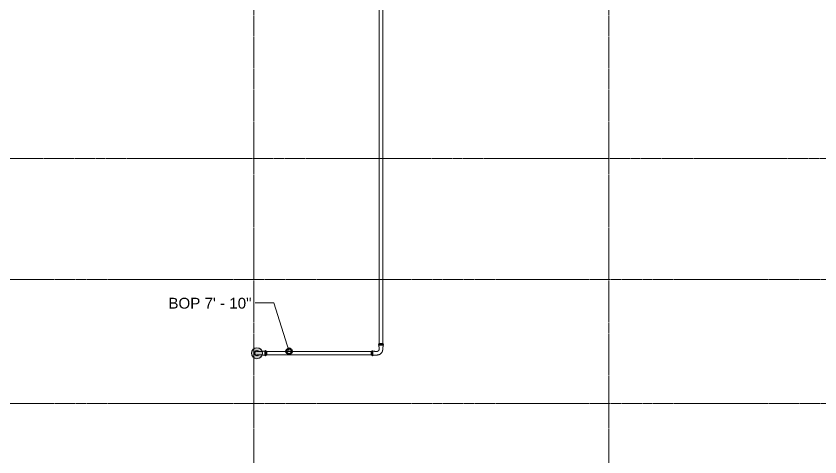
# Model space of a CAD drawing. Header units: inches. Extents: x -3679 to 241, y -496 to 1784.
# Drawn here: x -560.3 to -268.4, y -19.4 to 140.7 of the extents above; entities that cross this region are included whole.
import ezdxf

# ---------------------------------------------------------------- set-up
doc = ezdxf.new("R2010")
doc.units = ezdxf.units.IN
doc.header["$MEASUREMENT"] = 0
doc.linetypes.add('Grid Line', pattern=[0.875, 0.5, -0.125, 0.125, -0.125])
for name, color, linetype, lineweight in [('A-ANNO-NOTE', 250, 'Continuous', 9), ('G-ANNO-DIMS', 251, 'Continuous', 9), ('P-PIPE', 1, 'Continuous', 9), ('P-PIPE-CNTR', 1, 'Continuous', 9), ('S-GRID', 8, 'Continuous', 9)]:
    doc.layers.add(name, color=color, linetype=linetype, lineweight=lineweight)
doc.styles.add('Arial', font='arial.ttf', dxfattribs={"height": 3.934132})

# ---------------------------------------------------------------- blocks, each defined once
blk = doc.blocks.new('Victaulic-VicPress316-Elbow 90-45deg Style P568_P571 - Standard-V2-SECOND LEVEL')
at = {"layer": 'P-PIPE'}
for p, q in [((-3203.81, 730.05), (-3203.81, 729.6)), ((-3203.7, 731.1), (-3203.7, 730.2)), ((-3202.39, 730.21), (-3202.39, 731.1)), ((-3202.28, 729.6), (-3202.28, 730.05)), ((-3203.05, 729.6), (-3203.81, 729.6)), ((-3203.81, 729.31), (-3203.81, 728.97)), ((-3203.05, 729.31), (-3203.81, 729.31)), ((-3203.81, 728.97), (-3203.05, 728.97)), ((-3202.28, 729.6), (-3203.05, 729.6)), ((-3202.28, 729.31), (-3203.05, 729.31)), ((-3203.05, 728.97), (-3202.28, 728.97)), ((-3202.28, 728.97), (-3202.28, 729.31))]:
    blk.add_line(p, q, dxfattribs=at)
at = {"layer": 'P-PIPE', "flags": 128}
for points in [[(-3203.05, 733.4), (-3203.08, 733.4), (-3203.12, 733.4), (-3203.16, 733.4), (-3203.19, 733.39), (-3203.23, 733.38), (-3203.26, 733.38), (-3203.3, 733.37), (-3203.33, 733.36), (-3203.37, 733.34), (-3203.4, 733.33), (-3203.43, 733.32), (-3203.47, 733.3), (-3203.5, 733.28), (-3203.53, 733.26), (-3203.56, 733.24), (-3203.59, 733.22), (-3203.62, 733.2), (-3203.65, 733.18), (-3203.67, 733.15), (-3203.7, 733.13), (-3203.73, 733.1), (-3203.75, 733.07), (-3203.77, 733.04), (-3203.79, 733.01), (-3203.81, 732.98), (-3203.83, 732.95), (-3203.85, 732.92), (-3203.87, 732.89), (-3203.88, 732.85), (-3203.9, 732.82), (-3203.91, 732.79), (-3203.92, 732.75), (-3203.93, 732.72), (-3203.94, 732.68), (-3203.94, 732.65), (-3203.95, 732.61), (-3203.95, 732.57), (-3203.96, 732.54), (-3203.96, 732.5), (-3203.96, 732.46), (-3203.96, 732.43), (-3203.95, 732.39), (-3203.95, 732.35), (-3203.94, 732.32), (-3203.93, 732.28), (-3203.93, 732.25), (-3203.91, 732.21), (-3203.9, 732.18), (-3203.89, 732.14), (-3203.88, 732.11), (-3203.86, 732.08), (-3203.84, 732.05), (-3203.82, 732.01), (-3203.8, 731.98), (-3203.78, 731.95), (-3203.76, 731.92), (-3203.74, 731.9), (-3203.71, 731.87)], [(-3203.05, 733.26), (-3203.08, 733.26), (-3203.11, 733.25), (-3203.14, 733.25), (-3203.17, 733.25), (-3203.2, 733.24), (-3203.23, 733.23), (-3203.26, 733.23), (-3203.29, 733.22), (-3203.32, 733.21), (-3203.34, 733.2), (-3203.37, 733.18), (-3203.4, 733.17), (-3203.43, 733.16), (-3203.45, 733.14), (-3203.48, 733.12), (-3203.5, 733.1), (-3203.53, 733.09), (-3203.55, 733.07), (-3203.57, 733.05), (-3203.6, 733.02), (-3203.62, 733), (-3203.64, 732.98), (-3203.66, 732.95), (-3203.67, 732.93), (-3203.69, 732.9), (-3203.71, 732.88), (-3203.72, 732.85), (-3203.74, 732.82), (-3203.75, 732.8), (-3203.76, 732.77), (-3203.77, 732.74), (-3203.78, 732.71), (-3203.79, 732.68), (-3203.8, 732.65), (-3203.8, 732.62), (-3203.81, 732.59), (-3203.81, 732.56), (-3203.81, 732.53), (-3203.81, 732.5), (-3203.81, 732.47), (-3203.81, 732.44), (-3203.81, 732.41), (-3203.8, 732.38), (-3203.8, 732.35), (-3203.79, 732.32), (-3203.78, 732.29), (-3203.78, 732.26), (-3203.77, 732.23), (-3203.76, 732.2), (-3203.74, 732.17), (-3203.73, 732.14), (-3203.72, 732.12), (-3203.7, 732.1)], [(-3202.39, 731.86), (-3202.37, 731.88), (-3202.34, 731.91), (-3202.32, 731.94), (-3202.3, 731.97), (-3202.28, 732), (-3202.26, 732.03), (-3202.24, 732.06), (-3202.23, 732.09), (-3202.21, 732.13), (-3202.2, 732.16), (-3202.18, 732.19), (-3202.17, 732.23), (-3202.16, 732.26), (-3202.15, 732.3), (-3202.15, 732.33), (-3202.14, 732.37), (-3202.14, 732.41), (-3202.14, 732.44), (-3202.13, 732.48), (-3202.13, 732.52), (-3202.14, 732.55), (-3202.14, 732.59), (-3202.14, 732.63), (-3202.15, 732.66), (-3202.16, 732.7), (-3202.17, 732.73), (-3202.18, 732.77), (-3202.19, 732.8), (-3202.2, 732.84), (-3202.22, 732.87), (-3202.23, 732.9), (-3202.25, 732.93), (-3202.27, 732.97), (-3202.29, 733), (-3202.31, 733.03), (-3202.33, 733.06), (-3202.35, 733.08), (-3202.38, 733.11), (-3202.4, 733.14), (-3202.43, 733.16), (-3202.46, 733.19), (-3202.49, 733.21), (-3202.51, 733.23), (-3202.55, 733.25), (-3202.58, 733.27), (-3202.61, 733.29), (-3202.64, 733.31), (-3202.67, 733.32), (-3202.71, 733.34), (-3202.74, 733.35), (-3202.78, 733.36), (-3202.81, 733.37), (-3202.85, 733.38), (-3202.88, 733.39), (-3202.92, 733.39), (-3202.95, 733.4), (-3202.99, 733.4), (-3203.03, 733.4), (-3203.05, 733.4)], [(-3202.39, 732.1), (-3202.37, 732.13), (-3202.36, 732.16), (-3202.34, 732.18), (-3202.33, 732.21), (-3202.32, 732.24), (-3202.31, 732.27), (-3202.3, 732.3), (-3202.3, 732.33), (-3202.29, 732.36), (-3202.29, 732.39), (-3202.28, 732.42), (-3202.28, 732.45), (-3202.28, 732.48), (-3202.28, 732.51), (-3202.28, 732.54), (-3202.28, 732.57), (-3202.29, 732.6), (-3202.29, 732.63), (-3202.3, 732.66), (-3202.31, 732.69), (-3202.32, 732.72), (-3202.33, 732.75), (-3202.34, 732.78), (-3202.35, 732.81), (-3202.36, 732.84), (-3202.38, 732.86), (-3202.39, 732.89), (-3202.41, 732.92), (-3202.43, 732.94), (-3202.44, 732.97), (-3202.46, 732.99), (-3202.48, 733.01), (-3202.51, 733.03), (-3202.53, 733.06), (-3202.55, 733.08), (-3202.58, 733.09), (-3202.6, 733.11), (-3202.62, 733.13), (-3202.65, 733.15), (-3202.68, 733.16), (-3202.7, 733.18), (-3202.73, 733.19), (-3202.76, 733.2), (-3202.79, 733.21), (-3202.82, 733.22), (-3202.85, 733.23), (-3202.88, 733.24), (-3202.91, 733.24), (-3202.94, 733.25), (-3202.97, 733.25), (-3203, 733.26), (-3203.03, 733.26), (-3203.05, 733.26)], [(-3203.81, 730.05), (-3203.81, 730.06), (-3203.81, 730.07), (-3203.81, 730.08), (-3203.81, 730.09), (-3203.81, 730.11), (-3203.8, 730.12), (-3203.8, 730.13), (-3203.8, 730.14), (-3203.8, 730.15), (-3203.79, 730.16), (-3203.79, 730.17), (-3203.78, 730.18), (-3203.78, 730.19), (-3203.77, 730.2), (-3203.76, 730.2), (-3203.76, 730.21), (-3203.75, 730.22), (-3203.74, 730.23), (-3203.74, 730.24), (-3203.73, 730.25), (-3203.72, 730.25), (-3203.71, 730.26), (-3203.71, 730.27), (-3203.7, 730.27)], [(-3203.7, 732.49), (-3203.7, 732.49), (-3203.7, 732.49), (-3203.7, 732.48), (-3203.7, 732.47), (-3203.7, 732.46), (-3203.7, 732.45), (-3203.7, 732.44), (-3203.7, 732.42), (-3203.7, 732.4), (-3203.7, 732.38), (-3203.7, 732.36), (-3203.7, 732.33), (-3203.7, 732.31), (-3203.7, 732.28), (-3203.7, 732.25), (-3203.7, 732.21), (-3203.7, 732.18), (-3203.7, 732.14), (-3203.7, 732.11), (-3203.7, 732.07), (-3203.7, 732.03), (-3203.7, 731.98), (-3203.7, 731.94), (-3203.7, 731.9), (-3203.7, 731.85), (-3203.7, 731.8), (-3203.7, 731.75), (-3203.7, 731.7), (-3203.7, 731.65), (-3203.7, 731.6), (-3203.7, 731.55), (-3203.7, 731.5), (-3203.7, 731.44), (-3203.7, 731.39), (-3203.7, 731.33), (-3203.7, 731.28), (-3203.7, 731.22), (-3203.7, 731.17), (-3203.7, 731.11), (-3203.7, 731.1)], [(-3202.39, 731.1), (-3202.39, 731.15), (-3202.39, 731.21), (-3202.39, 731.26), (-3202.39, 731.32), (-3202.39, 731.37), (-3202.39, 731.43), (-3202.39, 731.48), (-3202.39, 731.54), (-3202.39, 731.59), (-3202.39, 731.64), (-3202.39, 731.69), (-3202.39, 731.74), (-3202.39, 731.79), (-3202.39, 731.84), (-3202.39, 731.88), (-3202.39, 731.93), (-3202.39, 731.97), (-3202.39, 732.02), (-3202.39, 732.06), (-3202.39, 732.1), (-3202.39, 732.13), (-3202.39, 732.17), (-3202.39, 732.21), (-3202.39, 732.24), (-3202.39, 732.27), (-3202.39, 732.3), (-3202.39, 732.33), (-3202.39, 732.35), (-3202.39, 732.37), (-3202.39, 732.4), (-3202.39, 732.41), (-3202.39, 732.43), (-3202.39, 732.45), (-3202.39, 732.46), (-3202.39, 732.47), (-3202.39, 732.48), (-3202.39, 732.48), (-3202.39, 732.49), (-3202.39, 732.49), (-3202.39, 732.49)], [(-3202.39, 730.27), (-3202.38, 730.26), (-3202.37, 730.26), (-3202.36, 730.25), (-3202.36, 730.24), (-3202.35, 730.23), (-3202.34, 730.22), (-3202.33, 730.22), (-3202.33, 730.21), (-3202.32, 730.2), (-3202.32, 730.19), (-3202.31, 730.18), (-3202.31, 730.17), (-3202.3, 730.16), (-3202.3, 730.15), (-3202.29, 730.14), (-3202.29, 730.13), (-3202.29, 730.12), (-3202.29, 730.11), (-3202.28, 730.1), (-3202.28, 730.09), (-3202.28, 730.07), (-3202.28, 730.06), (-3202.28, 730.05), (-3202.28, 730.05)], [(-3203.81, 729.31), (-3203.82, 729.31), (-3203.82, 729.31), (-3203.83, 729.31), (-3203.84, 729.31), (-3203.84, 729.31), (-3203.85, 729.31), (-3203.85, 729.31), (-3203.86, 729.32), (-3203.86, 729.32), (-3203.87, 729.32), (-3203.87, 729.32), (-3203.88, 729.32), (-3203.88, 729.33), (-3203.89, 729.33), (-3203.89, 729.33), (-3203.9, 729.34), (-3203.9, 729.34), (-3203.91, 729.34), (-3203.91, 729.35), (-3203.92, 729.35), (-3203.92, 729.36), (-3203.92, 729.36), (-3203.93, 729.37), (-3203.93, 729.37), (-3203.93, 729.38), (-3203.94, 729.38), (-3203.94, 729.39), (-3203.94, 729.39), (-3203.95, 729.4), (-3203.95, 729.4), (-3203.95, 729.41), (-3203.95, 729.41), (-3203.95, 729.42), (-3203.95, 729.42), (-3203.96, 729.43), (-3203.96, 729.44), (-3203.96, 729.44), (-3203.96, 729.45), (-3203.96, 729.45), (-3203.96, 729.46), (-3203.96, 729.46), (-3203.96, 729.47), (-3203.96, 729.48), (-3203.96, 729.48), (-3203.95, 729.49), (-3203.95, 729.49), (-3203.95, 729.5), (-3203.95, 729.5), (-3203.95, 729.51), (-3203.94, 729.51), (-3203.94, 729.52), (-3203.94, 729.52), (-3203.94, 729.53), (-3203.93, 729.53), (-3203.93, 729.54), (-3203.93, 729.54), (-3203.92, 729.55), (-3203.92, 729.55), (-3203.92, 729.56), (-3203.91, 729.56), (-3203.91, 729.57), (-3203.9, 729.57), (-3203.9, 729.57), (-3203.89, 729.58), (-3203.89, 729.58), (-3203.88, 729.58), (-3203.88, 729.58), (-3203.87, 729.59), (-3203.87, 729.59), (-3203.86, 729.59), (-3203.86, 729.59), (-3203.85, 729.59), (-3203.84, 729.6), (-3203.84, 729.6), (-3203.83, 729.6), (-3203.83, 729.6), (-3203.82, 729.6), (-3203.82, 729.6), (-3203.81, 729.6)], [(-3203.05, 729.6), (-3203.08, 729.6), (-3203.11, 729.6), (-3203.14, 729.6), (-3203.17, 729.6), (-3203.2, 729.6), (-3203.23, 729.6), (-3203.26, 729.6), (-3203.29, 729.6), (-3203.32, 729.6), (-3203.34, 729.6), (-3203.37, 729.6), (-3203.4, 729.6), (-3203.43, 729.6), (-3203.45, 729.6), (-3203.48, 729.6), (-3203.5, 729.6), (-3203.53, 729.6), (-3203.55, 729.6), (-3203.57, 729.6), (-3203.6, 729.6), (-3203.62, 729.6), (-3203.64, 729.6), (-3203.66, 729.6), (-3203.67, 729.6), (-3203.69, 729.6), (-3203.71, 729.6), (-3203.72, 729.6), (-3203.74, 729.6), (-3203.75, 729.6), (-3203.76, 729.6), (-3203.77, 729.6), (-3203.78, 729.6), (-3203.79, 729.6), (-3203.8, 729.6), (-3203.8, 729.6), (-3203.81, 729.6), (-3203.81, 729.6), (-3203.81, 729.6), (-3203.81, 729.6), (-3203.81, 729.6)], [(-3203.81, 729.6), (-3203.81, 729.6), (-3203.81, 729.6), (-3203.81, 729.6), (-3203.8, 729.6), (-3203.8, 729.6), (-3203.79, 729.6), (-3203.78, 729.6), (-3203.77, 729.6)], [(-3203.77, 729.31), (-3203.78, 729.31), (-3203.79, 729.31), (-3203.8, 729.31), (-3203.8, 729.31), (-3203.81, 729.31), (-3203.81, 729.31), (-3203.81, 729.31), (-3203.81, 729.31), (-3203.81, 729.31)], [(-3203.81, 729.31), (-3203.81, 729.31), (-3203.81, 729.31), (-3203.81, 729.31), (-3203.8, 729.31), (-3203.8, 729.31), (-3203.79, 729.31), (-3203.78, 729.31), (-3203.77, 729.31), (-3203.76, 729.31), (-3203.75, 729.31), (-3203.74, 729.31), (-3203.73, 729.31), (-3203.71, 729.31), (-3203.7, 729.31), (-3203.68, 729.31), (-3203.66, 729.31), (-3203.64, 729.31), (-3203.62, 729.31), (-3203.6, 729.31), (-3203.58, 729.31), (-3203.56, 729.31), (-3203.53, 729.31), (-3203.51, 729.31), (-3203.49, 729.31), (-3203.46, 729.31), (-3203.43, 729.31), (-3203.41, 729.31), (-3203.38, 729.31), (-3203.35, 729.31), (-3203.32, 729.31), (-3203.29, 729.31), (-3203.27, 729.31), (-3203.24, 729.31), (-3203.21, 729.31), (-3203.18, 729.31), (-3203.15, 729.31), (-3203.12, 729.31), (-3203.08, 729.31), (-3203.05, 729.31), (-3203.05, 729.31)], [(-3202.28, 729.6), (-3202.28, 729.6), (-3202.28, 729.6), (-3202.29, 729.6), (-3202.29, 729.6), (-3202.29, 729.6), (-3202.3, 729.6), (-3202.31, 729.6), (-3202.32, 729.6), (-3202.33, 729.6), (-3202.34, 729.6), (-3202.35, 729.6), (-3202.37, 729.6), (-3202.38, 729.6), (-3202.4, 729.6), (-3202.41, 729.6), (-3202.43, 729.6), (-3202.45, 729.6), (-3202.47, 729.6), (-3202.49, 729.6), (-3202.51, 729.6), (-3202.53, 729.6), (-3202.56, 729.6), (-3202.58, 729.6), (-3202.61, 729.6), (-3202.63, 729.6), (-3202.66, 729.6), (-3202.68, 729.6), (-3202.71, 729.6), (-3202.74, 729.6), (-3202.77, 729.6), (-3202.8, 729.6), (-3202.83, 729.6), (-3202.86, 729.6), (-3202.89, 729.6), (-3202.92, 729.6), (-3202.95, 729.6), (-3202.98, 729.6), (-3203.01, 729.6), (-3203.04, 729.6), (-3203.05, 729.6)], [(-3203.05, 729.31), (-3203.02, 729.31), (-3202.98, 729.31), (-3202.95, 729.31), (-3202.92, 729.31), (-3202.89, 729.31), (-3202.86, 729.31), (-3202.83, 729.31), (-3202.8, 729.31), (-3202.78, 729.31), (-3202.75, 729.31), (-3202.72, 729.31), (-3202.69, 729.31), (-3202.67, 729.31), (-3202.64, 729.31), (-3202.61, 729.31), (-3202.59, 729.31), (-3202.56, 729.31), (-3202.54, 729.31), (-3202.52, 729.31), (-3202.5, 729.31), (-3202.48, 729.31), (-3202.46, 729.31), (-3202.44, 729.31), (-3202.42, 729.31), (-3202.4, 729.31), (-3202.39, 729.31), (-3202.37, 729.31), (-3202.36, 729.31), (-3202.34, 729.31), (-3202.33, 729.31), (-3202.32, 729.31), (-3202.31, 729.31), (-3202.3, 729.31), (-3202.3, 729.31), (-3202.29, 729.31), (-3202.29, 729.31), (-3202.28, 729.31), (-3202.28, 729.31), (-3202.28, 729.31), (-3202.28, 729.31)], [(-3202.32, 729.6), (-3202.31, 729.6), (-3202.3, 729.6), (-3202.3, 729.6), (-3202.29, 729.6), (-3202.29, 729.6), (-3202.28, 729.6), (-3202.28, 729.6), (-3202.28, 729.6), (-3202.28, 729.6)], [(-3202.28, 729.31), (-3202.28, 729.31), (-3202.28, 729.31), (-3202.29, 729.31), (-3202.29, 729.31), (-3202.29, 729.31), (-3202.3, 729.31), (-3202.31, 729.31), (-3202.32, 729.31)], [(-3202.28, 729.6), (-3202.27, 729.6), (-3202.27, 729.6), (-3202.26, 729.6), (-3202.26, 729.6), (-3202.25, 729.6), (-3202.24, 729.6), (-3202.24, 729.59), (-3202.23, 729.59), (-3202.23, 729.59), (-3202.22, 729.59), (-3202.22, 729.59), (-3202.21, 729.58), (-3202.21, 729.58), (-3202.2, 729.58), (-3202.2, 729.57), (-3202.19, 729.57), (-3202.19, 729.57), (-3202.18, 729.56), (-3202.18, 729.56), (-3202.18, 729.56), (-3202.17, 729.55), (-3202.17, 729.55), (-3202.16, 729.54), (-3202.16, 729.54), (-3202.16, 729.53), (-3202.15, 729.53), (-3202.15, 729.52), (-3202.15, 729.52), (-3202.15, 729.51), (-3202.14, 729.51), (-3202.14, 729.5), (-3202.14, 729.5), (-3202.14, 729.49), (-3202.14, 729.48), (-3202.14, 729.48), (-3202.14, 729.47), (-3202.13, 729.47), (-3202.13, 729.46), (-3202.13, 729.46), (-3202.13, 729.45), (-3202.13, 729.44), (-3202.13, 729.44), (-3202.14, 729.43), (-3202.14, 729.43), (-3202.14, 729.42), (-3202.14, 729.42), (-3202.14, 729.41), (-3202.14, 729.4), (-3202.14, 729.4), (-3202.15, 729.39), (-3202.15, 729.39), (-3202.15, 729.38), (-3202.16, 729.38), (-3202.16, 729.37), (-3202.16, 729.37), (-3202.17, 729.36), (-3202.17, 729.36), (-3202.17, 729.35), (-3202.18, 729.35), (-3202.18, 729.35), (-3202.19, 729.34), (-3202.19, 729.34), (-3202.19, 729.34), (-3202.2, 729.33), (-3202.2, 729.33), (-3202.21, 729.33), (-3202.21, 729.32), (-3202.22, 729.32), (-3202.23, 729.32), (-3202.23, 729.32), (-3202.24, 729.32), (-3202.24, 729.31), (-3202.25, 729.31), (-3202.25, 729.31), (-3202.26, 729.31), (-3202.26, 729.31), (-3202.27, 729.31), (-3202.28, 729.31), (-3202.28, 729.31)]]:
    blk.add_lwpolyline(points, dxfattribs=at)
blk = doc.blocks.new('Victaulic-VicPress316-Elbow 90-45deg Style P568_P571 - Standard-V1-SECOND LEVEL')
at = {"layer": 'P-PIPE'}
for p, q in [((-0.77, 3.52), (-0.77, 3.18)), ((0.77, 3.52), (-0.77, 3.52)), ((-0.77, 3.18), (0.77, 3.18)), ((0.77, 3.18), (0.77, 3.52)), ((-3.18, 0.77), (-3.52, 0.77)), ((-3.52, 0.77), (-3.52, -0.77)), ((-3.18, -0.77), (-3.18, 0.77)), ((-2.44, 0.77), (-2.89, 0.77)), ((-2.89, -0.77), (-2.89, 0.77)), ((-1.39, 0.66), (-2.28, 0.66)), ((-0.77, 2.89), (-0.77, 2.44)), ((-0.77, 2.89), (0.77, 2.89)), ((-0.66, 2.28), (-0.66, 1.39)), ((0.66, 1.39), (0.66, 2.28)), ((0.77, 2.44), (0.77, 2.89)), ((-3.52, -0.77), (-3.18, -0.77)), ((-2.89, -0.77), (-2.44, -0.77)), ((-2.28, -0.66), (-1.39, -0.66))]:
    blk.add_line(p, q, dxfattribs=at)
at = {"layer": 'P-PIPE', "flags": 128}
for points in [[(-0.77, 2.89), (-0.77, 2.89), (-0.78, 2.89), (-0.78, 2.89), (-0.79, 2.89), (-0.8, 2.89), (-0.8, 2.89), (-0.81, 2.9), (-0.81, 2.9), (-0.82, 2.9), (-0.82, 2.9), (-0.83, 2.9), (-0.83, 2.91), (-0.84, 2.91), (-0.84, 2.91), (-0.85, 2.92), (-0.85, 2.92), (-0.86, 2.92), (-0.86, 2.93), (-0.87, 2.93), (-0.87, 2.93), (-0.87, 2.94), (-0.88, 2.94), (-0.88, 2.95), (-0.89, 2.95), (-0.89, 2.96), (-0.89, 2.96), (-0.89, 2.97), (-0.9, 2.97), (-0.9, 2.98), (-0.9, 2.98), (-0.9, 2.99), (-0.91, 2.99), (-0.91, 3), (-0.91, 3.01), (-0.91, 3.01), (-0.91, 3.02), (-0.91, 3.02), (-0.91, 3.03), (-0.91, 3.03), (-0.91, 3.04), (-0.91, 3.05), (-0.91, 3.05), (-0.91, 3.06), (-0.91, 3.06), (-0.91, 3.07), (-0.91, 3.07), (-0.91, 3.08), (-0.9, 3.09), (-0.9, 3.09), (-0.9, 3.1), (-0.9, 3.1), (-0.89, 3.11), (-0.89, 3.11), (-0.89, 3.12), (-0.88, 3.12), (-0.88, 3.13), (-0.88, 3.13), (-0.87, 3.14), (-0.87, 3.14), (-0.86, 3.14), (-0.86, 3.15), (-0.86, 3.15), (-0.85, 3.15), (-0.85, 3.16), (-0.84, 3.16), (-0.84, 3.16), (-0.83, 3.17), (-0.83, 3.17), (-0.82, 3.17), (-0.82, 3.17), (-0.81, 3.17), (-0.8, 3.18), (-0.8, 3.18), (-0.79, 3.18), (-0.79, 3.18), (-0.78, 3.18), (-0.78, 3.18), (-0.77, 3.18), (-0.77, 3.18)], [(0.77, 3.18), (0.77, 3.18), (0.76, 3.18), (0.76, 3.18), (0.76, 3.18), (0.75, 3.18), (0.74, 3.18), (0.74, 3.18), (0.73, 3.18), (0.72, 3.18), (0.71, 3.18), (0.69, 3.18), (0.68, 3.18), (0.67, 3.18), (0.65, 3.18), (0.63, 3.18), (0.61, 3.18), (0.6, 3.18), (0.58, 3.18), (0.56, 3.18), (0.53, 3.18), (0.51, 3.18), (0.49, 3.18), (0.46, 3.18), (0.44, 3.18), (0.41, 3.18), (0.39, 3.18), (0.36, 3.18), (0.33, 3.18), (0.31, 3.18), (0.28, 3.18), (0.25, 3.18), (0.22, 3.18), (0.19, 3.18), (0.16, 3.18), (0.13, 3.18), (0.1, 3.18), (0.07, 3.18), (0.04, 3.18), (0.01, 3.18), (-0.02, 3.18), (-0.05, 3.18), (-0.08, 3.18), (-0.11, 3.18), (-0.14, 3.18), (-0.17, 3.18), (-0.2, 3.18), (-0.23, 3.18), (-0.26, 3.18), (-0.29, 3.18), (-0.32, 3.18), (-0.35, 3.18), (-0.37, 3.18), (-0.4, 3.18), (-0.43, 3.18), (-0.45, 3.18), (-0.48, 3.18), (-0.5, 3.18), (-0.52, 3.18), (-0.54, 3.18), (-0.57, 3.18), (-0.59, 3.18), (-0.6, 3.18), (-0.62, 3.18), (-0.64, 3.18), (-0.66, 3.18), (-0.67, 3.18), (-0.69, 3.18), (-0.7, 3.18), (-0.71, 3.18), (-0.72, 3.18), (-0.73, 3.18), (-0.74, 3.18), (-0.75, 3.18), (-0.75, 3.18), (-0.76, 3.18), (-0.76, 3.18), (-0.77, 3.18), (-0.77, 3.18), (-0.77, 3.18)], [(-0.77, 3.18), (-0.77, 3.18), (-0.76, 3.18), (-0.76, 3.18), (-0.76, 3.18), (-0.75, 3.18), (-0.74, 3.18), (-0.74, 3.18), (-0.73, 3.18)], [(0.72, 3.18), (0.73, 3.18), (0.74, 3.18), (0.75, 3.18), (0.75, 3.18), (0.76, 3.18), (0.76, 3.18), (0.77, 3.18), (0.77, 3.18), (0.77, 3.18)], [(0.77, 3.18), (0.77, 3.18), (0.78, 3.18), (0.78, 3.18), (0.79, 3.18), (0.8, 3.18), (0.8, 3.18), (0.81, 3.18), (0.81, 3.17), (0.82, 3.17), (0.82, 3.17), (0.83, 3.17), (0.83, 3.17), (0.84, 3.16), (0.84, 3.16), (0.85, 3.16), (0.85, 3.15), (0.86, 3.15), (0.86, 3.15), (0.87, 3.14), (0.87, 3.14), (0.87, 3.13), (0.88, 3.13), (0.88, 3.12), (0.89, 3.12), (0.89, 3.11), (0.89, 3.11), (0.89, 3.1), (0.9, 3.1), (0.9, 3.09), (0.9, 3.09), (0.9, 3.08), (0.91, 3.08), (0.91, 3.07), (0.91, 3.07), (0.91, 3.06), (0.91, 3.05), (0.91, 3.05), (0.91, 3.04), (0.91, 3.04), (0.91, 3.03), (0.91, 3.03), (0.91, 3.02), (0.91, 3.01), (0.91, 3.01), (0.91, 3), (0.91, 3), (0.91, 2.99), (0.9, 2.99), (0.9, 2.98), (0.9, 2.98), (0.9, 2.97), (0.89, 2.97), (0.89, 2.96), (0.89, 2.96), (0.88, 2.95), (0.88, 2.95), (0.88, 2.94), (0.87, 2.94), (0.87, 2.93), (0.86, 2.93), (0.86, 2.92), (0.86, 2.92), (0.85, 2.92), (0.85, 2.91), (0.84, 2.91), (0.84, 2.91), (0.83, 2.91), (0.83, 2.9), (0.82, 2.9), (0.82, 2.9), (0.81, 2.9), (0.8, 2.9), (0.8, 2.89), (0.79, 2.89), (0.79, 2.89), (0.78, 2.89), (0.78, 2.89), (0.77, 2.89), (0.77, 2.89)], [(-3.18, 0.77), (-3.18, 0.77), (-3.18, 0.78), (-3.18, 0.78), (-3.18, 0.79), (-3.18, 0.8), (-3.18, 0.8), (-3.18, 0.81), (-3.17, 0.81), (-3.17, 0.82), (-3.17, 0.82), (-3.17, 0.83), (-3.17, 0.83), (-3.16, 0.84), (-3.16, 0.84), (-3.16, 0.85), (-3.15, 0.85), (-3.15, 0.86), (-3.15, 0.86), (-3.14, 0.87), (-3.14, 0.87), (-3.13, 0.87), (-3.13, 0.88), (-3.12, 0.88), (-3.12, 0.89), (-3.11, 0.89), (-3.11, 0.89), (-3.1, 0.89), (-3.1, 0.9), (-3.09, 0.9), (-3.09, 0.9), (-3.08, 0.9), (-3.08, 0.91), (-3.07, 0.91), (-3.07, 0.91), (-3.06, 0.91), (-3.05, 0.91), (-3.05, 0.91), (-3.04, 0.91), (-3.04, 0.91), (-3.03, 0.91), (-3.03, 0.91), (-3.02, 0.91), (-3.01, 0.91), (-3.01, 0.91), (-3, 0.91), (-3, 0.91), (-2.99, 0.91), (-2.99, 0.9), (-2.98, 0.9), (-2.98, 0.9), (-2.97, 0.9), (-2.97, 0.89), (-2.96, 0.89), (-2.96, 0.89), (-2.95, 0.88), (-2.95, 0.88), (-2.94, 0.88), (-2.94, 0.87), (-2.93, 0.87), (-2.93, 0.86), (-2.92, 0.86), (-2.92, 0.86), (-2.92, 0.85), (-2.91, 0.85), (-2.91, 0.84), (-2.91, 0.84), (-2.91, 0.83), (-2.9, 0.83), (-2.9, 0.82), (-2.9, 0.82), (-2.9, 0.81), (-2.9, 0.8), (-2.89, 0.8), (-2.89, 0.79), (-2.89, 0.79), (-2.89, 0.78), (-2.89, 0.78), (-2.89, 0.77), (-2.89, 0.77)], [(-3.18, 0.77), (-3.18, 0.77), (-3.18, 0.76), (-3.18, 0.76), (-3.18, 0.76), (-3.18, 0.75), (-3.18, 0.74), (-3.18, 0.74), (-3.18, 0.73), (-3.18, 0.72), (-3.18, 0.71), (-3.18, 0.69), (-3.18, 0.68), (-3.18, 0.67), (-3.18, 0.65), (-3.18, 0.63), (-3.18, 0.61), (-3.18, 0.6), (-3.18, 0.58), (-3.18, 0.56), (-3.18, 0.53), (-3.18, 0.51), (-3.18, 0.49), (-3.18, 0.46), (-3.18, 0.44), (-3.18, 0.41), (-3.18, 0.39), (-3.18, 0.36), (-3.18, 0.33), (-3.18, 0.31), (-3.18, 0.28), (-3.18, 0.25), (-3.18, 0.22), (-3.18, 0.19), (-3.18, 0.16), (-3.18, 0.13), (-3.18, 0.1), (-3.18, 0.07), (-3.18, 0.04), (-3.18, 0.01), (-3.18, -0.02), (-3.18, -0.05), (-3.18, -0.08), (-3.18, -0.11), (-3.18, -0.14), (-3.18, -0.17), (-3.18, -0.2), (-3.18, -0.23), (-3.18, -0.26), (-3.18, -0.29), (-3.18, -0.32), (-3.18, -0.35), (-3.18, -0.37), (-3.18, -0.4), (-3.18, -0.43), (-3.18, -0.45), (-3.18, -0.48), (-3.18, -0.5), (-3.18, -0.52), (-3.18, -0.54), (-3.18, -0.57), (-3.18, -0.59), (-3.18, -0.6), (-3.18, -0.62), (-3.18, -0.64), (-3.18, -0.66), (-3.18, -0.67), (-3.18, -0.69), (-3.18, -0.7), (-3.18, -0.71), (-3.18, -0.72), (-3.18, -0.73), (-3.18, -0.74), (-3.18, -0.75), (-3.18, -0.75), (-3.18, -0.76), (-3.18, -0.76), (-3.18, -0.77), (-3.18, -0.77), (-3.18, -0.77)], [(-3.18, 0.72), (-3.18, 0.73), (-3.18, 0.74), (-3.18, 0.75), (-3.18, 0.75), (-3.18, 0.76), (-3.18, 0.76), (-3.18, 0.77), (-3.18, 0.77), (-3.18, 0.77)], [(-2.89, -0.77), (-2.89, -0.77), (-2.89, -0.76), (-2.89, -0.76), (-2.89, -0.76), (-2.89, -0.75), (-2.89, -0.74), (-2.89, -0.74), (-2.89, -0.73), (-2.89, -0.72), (-2.89, -0.71), (-2.89, -0.69), (-2.89, -0.68), (-2.89, -0.67), (-2.89, -0.65), (-2.89, -0.63), (-2.89, -0.61), (-2.89, -0.6), (-2.89, -0.58), (-2.89, -0.56), (-2.89, -0.53), (-2.89, -0.51), (-2.89, -0.49), (-2.89, -0.46), (-2.89, -0.44), (-2.89, -0.41), (-2.89, -0.39), (-2.89, -0.36), (-2.89, -0.33), (-2.89, -0.31), (-2.89, -0.28), (-2.89, -0.25), (-2.89, -0.22), (-2.89, -0.19), (-2.89, -0.16), (-2.89, -0.13), (-2.89, -0.1), (-2.89, -0.07), (-2.89, -0.04), (-2.89, -0.01), (-2.89, 0.02), (-2.89, 0.05), (-2.89, 0.08), (-2.89, 0.11), (-2.89, 0.14), (-2.89, 0.17), (-2.89, 0.2), (-2.89, 0.23), (-2.89, 0.26), (-2.89, 0.29), (-2.89, 0.32), (-2.89, 0.35), (-2.89, 0.37), (-2.89, 0.4), (-2.89, 0.43), (-2.89, 0.45), (-2.89, 0.48), (-2.89, 0.5), (-2.89, 0.52), (-2.89, 0.54), (-2.89, 0.57), (-2.89, 0.59), (-2.89, 0.6), (-2.89, 0.62), (-2.89, 0.64), (-2.89, 0.66), (-2.89, 0.67), (-2.89, 0.69), (-2.89, 0.7), (-2.89, 0.71), (-2.89, 0.72), (-2.89, 0.73), (-2.89, 0.74), (-2.89, 0.75), (-2.89, 0.75), (-2.89, 0.76), (-2.89, 0.76), (-2.89, 0.77), (-2.89, 0.77), (-2.89, 0.77)], [(-2.89, 0.77), (-2.89, 0.77), (-2.89, 0.76), (-2.89, 0.76), (-2.89, 0.76), (-2.89, 0.75), (-2.89, 0.74), (-2.89, 0.74), (-2.89, 0.73)], [(-2.44, 0.77), (-2.43, 0.77), (-2.42, 0.77), (-2.41, 0.76), (-2.4, 0.76), (-2.38, 0.76), (-2.37, 0.76), (-2.36, 0.76), (-2.35, 0.75), (-2.34, 0.75), (-2.33, 0.74), (-2.32, 0.74), (-2.31, 0.74), (-2.3, 0.73), (-2.29, 0.72), (-2.29, 0.72), (-2.28, 0.71), (-2.27, 0.71), (-2.26, 0.7), (-2.25, 0.69), (-2.24, 0.68), (-2.24, 0.68), (-2.23, 0.67), (-2.22, 0.66), (-2.22, 0.66)], [(-0.66, 1.39), (-0.66, 1.36), (-0.66, 1.33), (-0.66, 1.3), (-0.67, 1.28), (-0.67, 1.25), (-0.68, 1.22), (-0.69, 1.19), (-0.69, 1.16), (-0.7, 1.13), (-0.72, 1.11), (-0.73, 1.08), (-0.74, 1.05), (-0.75, 1.03), (-0.77, 1), (-0.79, 0.98), (-0.8, 0.95), (-0.82, 0.93), (-0.84, 0.91), (-0.86, 0.89), (-0.88, 0.87), (-0.9, 0.85), (-0.92, 0.83), (-0.95, 0.81), (-0.97, 0.79), (-1, 0.77), (-1.02, 0.76), (-1.05, 0.74), (-1.07, 0.73), (-1.1, 0.72), (-1.13, 0.71), (-1.15, 0.7), (-1.18, 0.69), (-1.21, 0.68), (-1.24, 0.67), (-1.27, 0.67), (-1.3, 0.66), (-1.33, 0.66), (-1.36, 0.66), (-1.39, 0.66), (-1.39, 0.66)], [(-1.39, -0.66), (-1.31, -0.66), (-1.23, -0.65), (-1.15, -0.64), (-1.07, -0.63), (-0.99, -0.62), (-0.91, -0.6), (-0.83, -0.58), (-0.75, -0.55), (-0.67, -0.53), (-0.59, -0.5), (-0.52, -0.46), (-0.45, -0.43), (-0.37, -0.39), (-0.3, -0.34), (-0.24, -0.3), (-0.17, -0.25), (-0.1, -0.2), (-0.04, -0.15), (0.02, -0.09), (0.08, -0.04), (0.13, 0.02), (0.19, 0.09), (0.24, 0.15), (0.29, 0.22), (0.33, 0.29), (0.38, 0.35), (0.42, 0.43), (0.45, 0.5), (0.49, 0.57), (0.52, 0.65), (0.55, 0.73), (0.57, 0.81), (0.59, 0.88), (0.61, 0.96), (0.63, 1.04), (0.64, 1.13), (0.65, 1.21), (0.65, 1.29), (0.66, 1.37), (0.66, 1.39)], [(-0.77, 2.89), (-0.77, 2.89), (-0.76, 2.89), (-0.76, 2.89), (-0.76, 2.89), (-0.75, 2.89), (-0.74, 2.89), (-0.74, 2.89), (-0.73, 2.89), (-0.72, 2.89), (-0.71, 2.89), (-0.69, 2.89), (-0.68, 2.89), (-0.67, 2.89), (-0.65, 2.89), (-0.63, 2.89), (-0.61, 2.89), (-0.6, 2.89), (-0.58, 2.89), (-0.56, 2.89), (-0.53, 2.89), (-0.51, 2.89), (-0.49, 2.89), (-0.46, 2.89), (-0.44, 2.89), (-0.41, 2.89), (-0.39, 2.89), (-0.36, 2.89), (-0.33, 2.89), (-0.31, 2.89), (-0.28, 2.89), (-0.25, 2.89), (-0.22, 2.89), (-0.19, 2.89), (-0.16, 2.89), (-0.13, 2.89), (-0.1, 2.89), (-0.07, 2.89), (-0.04, 2.89), (-0.01, 2.89), (0.02, 2.89), (0.05, 2.89), (0.08, 2.89), (0.11, 2.89), (0.14, 2.89), (0.17, 2.89), (0.2, 2.89), (0.23, 2.89), (0.26, 2.89), (0.29, 2.89), (0.32, 2.89), (0.35, 2.89), (0.37, 2.89), (0.4, 2.89), (0.43, 2.89), (0.45, 2.89), (0.48, 2.89), (0.5, 2.89), (0.52, 2.89), (0.54, 2.89), (0.57, 2.89), (0.59, 2.89), (0.6, 2.89), (0.62, 2.89), (0.64, 2.89), (0.66, 2.89), (0.67, 2.89), (0.69, 2.89), (0.7, 2.89), (0.71, 2.89), (0.72, 2.89), (0.73, 2.89), (0.74, 2.89), (0.75, 2.89), (0.75, 2.89), (0.76, 2.89), (0.76, 2.89), (0.77, 2.89), (0.77, 2.89), (0.77, 2.89)], [(-0.72, 2.89), (-0.73, 2.89), (-0.74, 2.89), (-0.75, 2.89), (-0.75, 2.89), (-0.76, 2.89), (-0.76, 2.89), (-0.77, 2.89), (-0.77, 2.89), (-0.77, 2.89)], [(-0.66, 2.22), (-0.67, 2.23), (-0.67, 2.23), (-0.68, 2.24), (-0.69, 2.25), (-0.7, 2.26), (-0.7, 2.27), (-0.71, 2.27), (-0.72, 2.28), (-0.72, 2.29), (-0.73, 2.3), (-0.73, 2.31), (-0.74, 2.32), (-0.74, 2.33), (-0.75, 2.34), (-0.75, 2.35), (-0.76, 2.36), (-0.76, 2.37), (-0.76, 2.38), (-0.76, 2.39), (-0.76, 2.4), (-0.77, 2.42), (-0.77, 2.43), (-0.77, 2.44), (-0.77, 2.44)], [(0.77, 2.44), (0.77, 2.43), (0.77, 2.42), (0.76, 2.41), (0.76, 2.4), (0.76, 2.38), (0.76, 2.37), (0.76, 2.36), (0.75, 2.35), (0.75, 2.34), (0.74, 2.33), (0.74, 2.32), (0.74, 2.31), (0.73, 2.3), (0.72, 2.29), (0.72, 2.29), (0.71, 2.28), (0.71, 2.27), (0.7, 2.26), (0.69, 2.25), (0.68, 2.24), (0.68, 2.24), (0.67, 2.23), (0.66, 2.22), (0.66, 2.22)], [(0.77, 2.89), (0.77, 2.89), (0.76, 2.89), (0.76, 2.89), (0.76, 2.89), (0.75, 2.89), (0.74, 2.89), (0.74, 2.89), (0.73, 2.89)], [(-3.18, -0.77), (-3.18, -0.77), (-3.18, -0.76), (-3.18, -0.76), (-3.18, -0.76), (-3.18, -0.75), (-3.18, -0.74), (-3.18, -0.74), (-3.18, -0.73)], [(-2.89, -0.77), (-2.89, -0.77), (-2.89, -0.78), (-2.89, -0.78), (-2.89, -0.79), (-2.89, -0.8), (-2.89, -0.8), (-2.9, -0.81), (-2.9, -0.81), (-2.9, -0.82), (-2.9, -0.82), (-2.9, -0.83), (-2.91, -0.83), (-2.91, -0.84), (-2.91, -0.84), (-2.92, -0.85), (-2.92, -0.85), (-2.92, -0.86), (-2.93, -0.86), (-2.93, -0.87), (-2.93, -0.87), (-2.94, -0.87), (-2.94, -0.88), (-2.95, -0.88), (-2.95, -0.89), (-2.96, -0.89), (-2.96, -0.89), (-2.97, -0.89), (-2.97, -0.9), (-2.98, -0.9), (-2.98, -0.9), (-2.99, -0.9), (-2.99, -0.91), (-3, -0.91), (-3.01, -0.91), (-3.01, -0.91), (-3.02, -0.91), (-3.02, -0.91), (-3.03, -0.91), (-3.03, -0.91), (-3.04, -0.91), (-3.05, -0.91), (-3.05, -0.91), (-3.06, -0.91), (-3.06, -0.91), (-3.07, -0.91), (-3.07, -0.91), (-3.08, -0.91), (-3.09, -0.9), (-3.09, -0.9), (-3.1, -0.9), (-3.1, -0.9), (-3.11, -0.89), (-3.11, -0.89), (-3.12, -0.89), (-3.12, -0.88), (-3.13, -0.88), (-3.13, -0.88), (-3.14, -0.87), (-3.14, -0.87), (-3.14, -0.86), (-3.15, -0.86), (-3.15, -0.86), (-3.15, -0.85), (-3.16, -0.85), (-3.16, -0.84), (-3.16, -0.84), (-3.17, -0.83), (-3.17, -0.83), (-3.17, -0.82), (-3.17, -0.82), (-3.17, -0.81), (-3.18, -0.8), (-3.18, -0.8), (-3.18, -0.79), (-3.18, -0.79), (-3.18, -0.78), (-3.18, -0.78), (-3.18, -0.77), (-3.18, -0.77)], [(-2.89, -0.72), (-2.89, -0.73), (-2.89, -0.74), (-2.89, -0.75), (-2.89, -0.75), (-2.89, -0.76), (-2.89, -0.76), (-2.89, -0.77), (-2.89, -0.77), (-2.89, -0.77)], [(-2.22, -0.66), (-2.23, -0.67), (-2.23, -0.67), (-2.24, -0.68), (-2.25, -0.69), (-2.26, -0.7), (-2.27, -0.7), (-2.27, -0.71), (-2.28, -0.72), (-2.29, -0.72), (-2.3, -0.73), (-2.31, -0.73), (-2.32, -0.74), (-2.33, -0.74), (-2.34, -0.75), (-2.35, -0.75), (-2.36, -0.76), (-2.37, -0.76), (-2.38, -0.76), (-2.39, -0.76), (-2.4, -0.76), (-2.42, -0.77), (-2.43, -0.77), (-2.44, -0.77), (-2.44, -0.77)]]:
    blk.add_lwpolyline(points, dxfattribs=at)

msp = doc.modelspace()

# ---------------------------------------------------------------- hatches: boundary and pattern name
at = {"layer": 'A-ANNO-NOTE'}
msp.add_hatch(color=256, dxfattribs=at).paths.add_polyline_path([(-472.81, 16.28), (-471.81, 16.55), (-471.08, 17.28), (-470.81, 18.28), (-471.08, 19.28), (-471.81, 20.01), (-472.81, 20.28), (-473.81, 20.01), (-474.54, 19.28), (-474.81, 18.28), (-474.54, 17.28), (-473.81, 16.55)], flags=0)
h = msp.add_hatch(color=256, dxfattribs=at)
edge = h.paths.add_edge_path(flags=0)
edge.add_arc((-472.81, 18.28), 2, 0, 360)

# ---------------------------------------------------------------- linework, layer by layer
for p, q in [((-474.54, 19.28), (-474.81, 18.28)), ((-474.81, 18.28), (-474.54, 17.28)), ((-473.81, 20.01), (-474.54, 19.28)), ((-472.81, 20.28), (-473.81, 20.01)), ((-471.81, 20.01), (-472.81, 20.28)), ((-471.08, 19.28), (-471.81, 20.01)), ((-470.81, 18.28), (-471.08, 19.28)), ((-471.08, 17.28), (-470.81, 18.28)), ((-474.54, 17.28), (-473.81, 16.55)), ((-473.81, 16.55), (-472.81, 16.28)), ((-472.81, 16.28), (-471.81, 16.55)), ((-471.81, 16.55), (-471.08, 17.28))]:
    msp.add_line(p, q, dxfattribs=at)
msp.add_circle((-472.81, 18.28), 2, dxfattribs=at)
at = {"layer": 'G-ANNO-DIMS'}
for p, q in [((-466.7, 36.53), (-473.52, 36.53)), ((-461.15, 18.94), (-466.7, 36.53))]:
    msp.add_line(p, q, dxfattribs=at)
at = {"layer": 'G-ANNO-DIMS', "lineweight": 50}
msp.add_circle((-461.15, 18.94), 1, dxfattribs=at)
at = {"layer": 'P-PIPE'}
for p, q in [((-428.47, 188.31), (-428.47, 21.8)), ((-427.15, 21.8), (-427.15, 188.31)), ((-431.33, 18.94), (-469.29, 18.94)), ((-469.29, 17.63), (-431.33, 17.63))]:
    msp.add_line(p, q, dxfattribs=at)
at = {"layer": 'P-PIPE-CNTR'}
for p, q in [((-473.81, 18.28), (-473.55, 18.28)), ((-472.81, 19.02), (-472.81, 19.28)), ((-472.81, 17.28), (-472.81, 17.55))]:
    msp.add_line(p, q, dxfattribs=at)
at = {"layer": 'S-GRID', "linetype": 'Grid Line'}
for p, q in [((-474, -484.26), (-474, 1771.74)), ((-345, -484.26), (-345, 1771.74)), ((228, 89), (-3666.39, 89)), ((-3666.39, 45), (228, 45)), ((-3666.39, 0), (228, 0))]:
    msp.add_line(p, q, dxfattribs=at)

# ---------------------------------------------------------------- block references
at = {"layer": 'P-PIPE'}
msp.add_blockref('Victaulic-VicPress316-Elbow 90-45deg Style P568_P571 - Standard-V1-SECOND LEVEL', (-427.81, 18.28), dxfattribs=at)
at = {"layer": 'P-PIPE', "rotation": 90}
msp.add_blockref('Victaulic-VicPress316-Elbow 90-45deg Style P568_P571 - Standard-V2-SECOND LEVEL', (259.68, 3221.33), dxfattribs=at)

# ---------------------------------------------------------------- texts
at = {"layer": 'G-ANNO-DIMS', "insert": (-504.98, 38.4), "char_height": 3.9341, "width": 35.952, "attachment_point": 1, "line_spacing_factor": 0.938532, "style": 'Arial'}
msp.add_mtext('BOP 7\' - 10"', dxfattribs=at)

doc.saveas('drawing.dxf')
